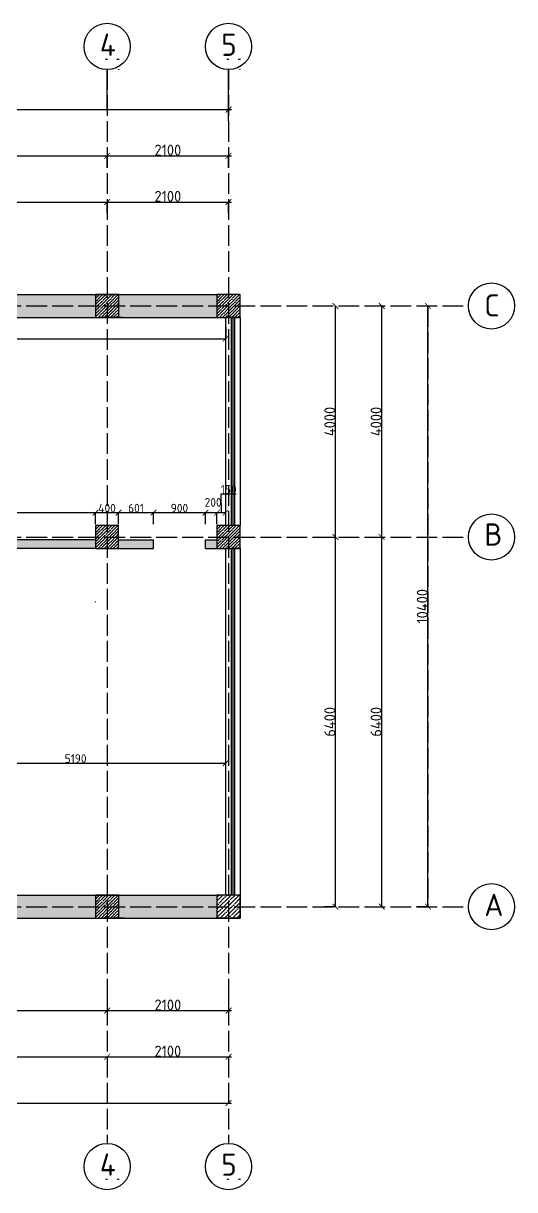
# Model space of a CAD drawing. Header units: millimetres. Extents: x -178199094 to 13669908, y -30538122 to 6091408.
# Drawn here: x 6827149 to 6835650, y 358530 to 378724 of the extents above; entities that cross this region are included whole.
import ezdxf

# ---------------------------------------------------------------- set-up
doc = ezdxf.new("R2010")
doc.units = ezdxf.units.MM
doc.linetypes.add('ACAD_ISO02W100', pattern=[15, 12, -3])
doc.layers.add('Plan 1', color=7, linetype='Continuous')
doc.styles.add('gost', font='GOST Common.ttf')
doc.dimstyles.new('Copy of GOST', dxfattribs={"dimtxt": 150, "dimasz": 100, "dimexe": 0.18, "dimexo": 0.06, "dimgap": 3, "dimtad": 1, "dimdec": 0, "dimzin": 0, "dimdsep": 46, "dimtxsty": 'gost', "dimblk": 'ARCHTICK', "dimcen": 0.09, "dimclrt": 256, "dimadec": 0, "dimazin": 0, "dimtfac": 1, "dimtdec": 0, "dimtofl": 0, "dimtmove": 0, "dimatfit": 3, "dimldrblk": 'ARCHTICK', "dimfxl": 200, "dimfxlon": 1, "dimtolj": 1, "dimtzin": 0, "dimarcsym": 0})
doc.dimstyles.new('GOST', dxfattribs={"dimtxt": 190, "dimasz": 100, "dimexe": 0.18, "dimexo": 0.06, "dimgap": 3, "dimtad": 1, "dimdec": 0, "dimzin": 0, "dimdsep": 46, "dimtxsty": 'gost', "dimblk": 'ARCHTICK', "dimcen": 0.09, "dimclrt": 256, "dimadec": 0, "dimazin": 0, "dimtfac": 1, "dimtdec": 0, "dimtofl": 0, "dimtmove": 0, "dimatfit": 3, "dimldrblk": 'ARCHTICK', "dimfxl": 200, "dimfxlon": 1, "dimtolj": 1, "dimtzin": 0, "dimarcsym": 0})

# ---------------------------------------------------------------- blocks, each defined once
blk = doc.blocks.new('_ArchTick')
at = {"color": 0, "linetype": 'ByBlock', "const_width": 0.15}
blk.add_lwpolyline([(-0.5, -0.5), (0.5, 0.5)], dxfattribs=at)
blk = doc.blocks.new('*D340')
at = {"color": 0, "lineweight": -2, "transparency": 16777216}
for p, q in [((6824600, 375430), (6824600, 375630)), ((6824600, 375630), (6828600, 375630)), ((6828600, 375430), (6828600, 375630))]:
    blk.add_line(p, q, dxfattribs=at)
at = {"layer": 'Defpoints', "color": 0, "transparency": 16777216}
for p in [(6828600, 375630), (6824600, 373830), (6828600, 373830)]:
    blk.add_point(p, dxfattribs=at)
at = {"color": 0, "lineweight": -2, "transparency": 16777216, "xscale": 100, "yscale": 100, "zscale": 100, "rotation": 180}
blk.add_blockref('_ArchTick', (6824600, 375630), dxfattribs=at)
at = {"color": 0, "lineweight": -2, "transparency": 16777216, "xscale": 100, "yscale": 100, "zscale": 100}
blk.add_blockref('_ArchTick', (6828600, 375630), dxfattribs=at)
at = {"transparency": 16777216, "insert": (6826600, 375728), "char_height": 190, "attachment_point": 5, "style": 'gost'}
blk.add_mtext('\\A1;4000', dxfattribs=at)
blk = doc.blocks.new('*D341')
at = {"color": 0, "lineweight": -2, "transparency": 16777216}
for p, q in [((6828600, 375430), (6828600, 375630)), ((6828600, 375630), (6830700, 375630)), ((6830700, 375430), (6830700, 375630))]:
    blk.add_line(p, q, dxfattribs=at)
at = {"layer": 'Defpoints', "color": 0, "transparency": 16777216}
for p in [(6830700, 375630), (6828600, 373830), (6830700, 373830)]:
    blk.add_point(p, dxfattribs=at)
at = {"color": 0, "lineweight": -2, "transparency": 16777216, "xscale": 100, "yscale": 100, "zscale": 100, "rotation": 180}
blk.add_blockref('_ArchTick', (6828600, 375630), dxfattribs=at)
at = {"color": 0, "lineweight": -2, "transparency": 16777216, "xscale": 100, "yscale": 100, "zscale": 100}
blk.add_blockref('_ArchTick', (6830700, 375630), dxfattribs=at)
at = {"transparency": 16777216, "insert": (6829650, 375728), "char_height": 190, "attachment_point": 5, "style": 'gost'}
blk.add_mtext('\\A1;2100', dxfattribs=at)
blk = doc.blocks.new('*D321')
at = {"color": 0, "lineweight": -2, "transparency": 16777216}
for p, q in [((6824600, 376230), (6824600, 376430)), ((6824600, 376430), (6828600, 376430)), ((6828600, 376230), (6828600, 376430))]:
    blk.add_line(p, q, dxfattribs=at)
at = {"layer": 'Defpoints', "color": 0, "transparency": 16777216}
for p in [(6828600, 376430), (6824600, 373830), (6828600, 373830)]:
    blk.add_point(p, dxfattribs=at)
at = {"color": 0, "lineweight": -2, "transparency": 16777216, "xscale": 100, "yscale": 100, "zscale": 100, "rotation": 180}
blk.add_blockref('_ArchTick', (6824600, 376430), dxfattribs=at)
at = {"color": 0, "lineweight": -2, "transparency": 16777216, "xscale": 100, "yscale": 100, "zscale": 100}
blk.add_blockref('_ArchTick', (6828600, 376430), dxfattribs=at)
at = {"transparency": 16777216, "insert": (6826600, 376528), "char_height": 190, "attachment_point": 5, "style": 'gost'}
blk.add_mtext('\\A1;4000', dxfattribs=at)
blk = doc.blocks.new('*D322')
at = {"color": 0, "lineweight": -2, "transparency": 16777216}
for p, q in [((6828600, 376230), (6828600, 376430)), ((6828600, 376430), (6830700, 376430)), ((6830700, 376230), (6830700, 376430))]:
    blk.add_line(p, q, dxfattribs=at)
at = {"layer": 'Defpoints', "color": 0, "transparency": 16777216}
for p in [(6830700, 376430), (6828600, 373830), (6830700, 373830)]:
    blk.add_point(p, dxfattribs=at)
at = {"color": 0, "lineweight": -2, "transparency": 16777216, "xscale": 100, "yscale": 100, "zscale": 100, "rotation": 180}
blk.add_blockref('_ArchTick', (6828600, 376430), dxfattribs=at)
at = {"color": 0, "lineweight": -2, "transparency": 16777216, "xscale": 100, "yscale": 100, "zscale": 100}
blk.add_blockref('_ArchTick', (6830700, 376430), dxfattribs=at)
at = {"transparency": 16777216, "insert": (6829650, 376528), "char_height": 190, "attachment_point": 5, "style": 'gost'}
blk.add_mtext('\\A1;2100', dxfattribs=at)
blk = doc.blocks.new('*D323')
at = {"color": 0, "lineweight": -2, "transparency": 16777216}
for p, q in [((6817800, 377030), (6817800, 377230)), ((6817800, 377230), (6830700, 377230)), ((6830700, 377030), (6830700, 377230))]:
    blk.add_line(p, q, dxfattribs=at)
at = {"layer": 'Defpoints', "color": 0, "transparency": 16777216}
for p in [(6830700, 377230), (6817800, 373830), (6830700, 373830)]:
    blk.add_point(p, dxfattribs=at)
at = {"color": 0, "lineweight": -2, "transparency": 16777216, "xscale": 100, "yscale": 100, "zscale": 100, "rotation": 180}
blk.add_blockref('_ArchTick', (6817800, 377230), dxfattribs=at)
at = {"color": 0, "lineweight": -2, "transparency": 16777216, "xscale": 100, "yscale": 100, "zscale": 100}
blk.add_blockref('_ArchTick', (6830700, 377230), dxfattribs=at)
at = {"transparency": 16777216, "insert": (6824250, 377328), "char_height": 190, "attachment_point": 5, "style": 'gost'}
blk.add_mtext('\\A1;12900', dxfattribs=at)
blk = doc.blocks.new('*D327')
at = {"color": 0, "lineweight": -2, "transparency": 16777216}
for p, q in [((6824600, 361830), (6824600, 361630)), ((6828600, 361830), (6828600, 361630)), ((6824600, 361630), (6828600, 361630))]:
    blk.add_line(p, q, dxfattribs=at)
at = {"layer": 'Defpoints', "color": 0, "transparency": 16777216}
for p in [(6824600, 363430), (6828600, 363430), (6828600, 361630)]:
    blk.add_point(p, dxfattribs=at)
at = {"color": 0, "lineweight": -2, "transparency": 16777216, "xscale": 100, "yscale": 100, "zscale": 100, "rotation": 180}
blk.add_blockref('_ArchTick', (6824600, 361630), dxfattribs=at)
at = {"color": 0, "lineweight": -2, "transparency": 16777216, "xscale": 100, "yscale": 100, "zscale": 100}
blk.add_blockref('_ArchTick', (6828600, 361630), dxfattribs=at)
at = {"transparency": 16777216, "insert": (6826600, 361728), "char_height": 190, "attachment_point": 5, "style": 'gost'}
blk.add_mtext('\\A1;4000', dxfattribs=at)
blk = doc.blocks.new('*D328')
at = {"color": 0, "lineweight": -2, "transparency": 16777216}
for p, q in [((6828600, 361830), (6828600, 361630)), ((6830700, 361830), (6830700, 361630)), ((6828600, 361630), (6830700, 361630))]:
    blk.add_line(p, q, dxfattribs=at)
at = {"layer": 'Defpoints', "color": 0, "transparency": 16777216}
for p in [(6828600, 363430), (6830700, 363430), (6830700, 361630)]:
    blk.add_point(p, dxfattribs=at)
at = {"color": 0, "lineweight": -2, "transparency": 16777216, "xscale": 100, "yscale": 100, "zscale": 100, "rotation": 180}
blk.add_blockref('_ArchTick', (6828600, 361630), dxfattribs=at)
at = {"color": 0, "lineweight": -2, "transparency": 16777216, "xscale": 100, "yscale": 100, "zscale": 100}
blk.add_blockref('_ArchTick', (6830700, 361630), dxfattribs=at)
at = {"transparency": 16777216, "insert": (6829650, 361728), "char_height": 190, "attachment_point": 5, "style": 'gost'}
blk.add_mtext('\\A1;2100', dxfattribs=at)
blk = doc.blocks.new('*D316')
at = {"color": 0, "lineweight": -2, "transparency": 16777216}
for p, q in [((6824600, 360830), (6824600, 360830)), ((6824600, 360830), (6828600, 360830)), ((6828600, 360830), (6828600, 360830))]:
    blk.add_line(p, q, dxfattribs=at)
at = {"layer": 'Defpoints', "color": 0, "transparency": 16777216}
for p in [(6824600, 360830), (6828600, 360830), (6828600, 360830)]:
    blk.add_point(p, dxfattribs=at)
at = {"color": 0, "lineweight": -2, "transparency": 16777216, "xscale": 100, "yscale": 100, "zscale": 100, "rotation": 180}
blk.add_blockref('_ArchTick', (6824600, 360830), dxfattribs=at)
at = {"color": 0, "lineweight": -2, "transparency": 16777216, "xscale": 100, "yscale": 100, "zscale": 100}
blk.add_blockref('_ArchTick', (6828600, 360830), dxfattribs=at)
at = {"transparency": 16777216, "insert": (6826600, 360928), "char_height": 190, "attachment_point": 5, "style": 'gost'}
blk.add_mtext('\\A1;4000', dxfattribs=at)
blk = doc.blocks.new('*D317')
at = {"color": 0, "lineweight": -2, "transparency": 16777216}
for p, q in [((6828600, 360830), (6828600, 360830)), ((6828600, 360830), (6830700, 360830)), ((6830700, 360830), (6830700, 360830))]:
    blk.add_line(p, q, dxfattribs=at)
at = {"layer": 'Defpoints', "color": 0, "transparency": 16777216}
for p in [(6828600, 360830), (6830700, 360830), (6830700, 360830)]:
    blk.add_point(p, dxfattribs=at)
at = {"color": 0, "lineweight": -2, "transparency": 16777216, "xscale": 100, "yscale": 100, "zscale": 100, "rotation": 180}
blk.add_blockref('_ArchTick', (6828600, 360830), dxfattribs=at)
at = {"color": 0, "lineweight": -2, "transparency": 16777216, "xscale": 100, "yscale": 100, "zscale": 100}
blk.add_blockref('_ArchTick', (6830700, 360830), dxfattribs=at)
at = {"transparency": 16777216, "insert": (6829650, 360928), "char_height": 190, "attachment_point": 5, "style": 'gost'}
blk.add_mtext('\\A1;2100', dxfattribs=at)
blk = doc.blocks.new('*D329')
at = {"color": 0, "lineweight": -2, "transparency": 16777216}
for p, q in [((6817800, 360230), (6817800, 360030)), ((6830700, 360230), (6830700, 360030)), ((6817800, 360030), (6830700, 360030))]:
    blk.add_line(p, q, dxfattribs=at)
at = {"layer": 'Defpoints', "color": 0, "transparency": 16777216}
for p in [(6817800, 363430), (6830700, 363430), (6830700, 360030)]:
    blk.add_point(p, dxfattribs=at)
at = {"color": 0, "lineweight": -2, "transparency": 16777216, "xscale": 100, "yscale": 100, "zscale": 100, "rotation": 180}
blk.add_blockref('_ArchTick', (6817800, 360030), dxfattribs=at)
at = {"color": 0, "lineweight": -2, "transparency": 16777216, "xscale": 100, "yscale": 100, "zscale": 100}
blk.add_blockref('_ArchTick', (6830700, 360030), dxfattribs=at)
at = {"transparency": 16777216, "insert": (6824250, 360128), "char_height": 190, "attachment_point": 5, "style": 'gost'}
blk.add_mtext('\\A1;12900', dxfattribs=at)
blk = doc.blocks.new('*D330')
at = {"color": 0, "lineweight": -2, "transparency": 16777216}
for p, q in [((6832350, 369830), (6832550, 369830)), ((6832550, 363430), (6832550, 369830)), ((6832350, 363430), (6832550, 363430))]:
    blk.add_line(p, q, dxfattribs=at)
at = {"layer": 'Defpoints', "color": 0, "transparency": 16777216}
for p in [(6830700, 369830), (6832550, 369830), (6830700, 363430)]:
    blk.add_point(p, dxfattribs=at)
at = {"color": 0, "lineweight": -2, "transparency": 16777216, "xscale": 100, "yscale": 100, "zscale": 100}
for p, rotation in [((6832550, 369830), 90), ((6832550, 363430), 270)]:
    blk.add_blockref('_ArchTick', p, dxfattribs=dict(at, rotation=rotation))
at = {"transparency": 16777216, "insert": (6832452, 366630), "char_height": 190, "attachment_point": 5, "rotation": 90, "style": 'gost'}
blk.add_mtext('\\A1;6400', dxfattribs=at)
blk = doc.blocks.new('*D331')
at = {"color": 0, "lineweight": -2, "transparency": 16777216}
for p, q in [((6832550, 373830), (6832550, 373830)), ((6832550, 369830), (6832550, 373830)), ((6832350, 369830), (6832550, 369830))]:
    blk.add_line(p, q, dxfattribs=at)
at = {"layer": 'Defpoints', "color": 0, "transparency": 16777216}
for p in [(6832550, 373830), (6832550, 373830), (6830700, 369830)]:
    blk.add_point(p, dxfattribs=at)
at = {"color": 0, "lineweight": -2, "transparency": 16777216, "xscale": 100, "yscale": 100, "zscale": 100}
for p, rotation in [((6832550, 373830), 90), ((6832550, 369830), 270)]:
    blk.add_blockref('_ArchTick', p, dxfattribs=dict(at, rotation=rotation))
at = {"transparency": 16777216, "insert": (6832452, 371830), "char_height": 190, "attachment_point": 5, "rotation": 90, "style": 'gost'}
blk.add_mtext('\\A1;4000', dxfattribs=at)
blk = doc.blocks.new('*D332')
at = {"color": 0, "lineweight": -2, "transparency": 16777216}
for p, q in [((6833350, 369830), (6833350, 369830)), ((6833350, 363430), (6833350, 369830)), ((6833350, 363430), (6833350, 363430))]:
    blk.add_line(p, q, dxfattribs=at)
at = {"layer": 'Defpoints', "color": 0, "transparency": 16777216}
for p in [(6833350, 369830), (6833350, 369830), (6833350, 363430)]:
    blk.add_point(p, dxfattribs=at)
at = {"color": 0, "lineweight": -2, "transparency": 16777216, "xscale": 100, "yscale": 100, "zscale": 100}
for p, rotation in [((6833350, 369830), 90), ((6833350, 363430), 270)]:
    blk.add_blockref('_ArchTick', p, dxfattribs=dict(at, rotation=rotation))
at = {"transparency": 16777216, "insert": (6833252, 366630), "char_height": 190, "attachment_point": 5, "rotation": 90, "style": 'gost'}
blk.add_mtext('\\A1;6400', dxfattribs=at)
blk = doc.blocks.new('*D333')
at = {"color": 0, "lineweight": -2, "transparency": 16777216}
for p, q in [((6833350, 373830), (6833350, 373830)), ((6833350, 369830), (6833350, 373830)), ((6833350, 369830), (6833350, 369830))]:
    blk.add_line(p, q, dxfattribs=at)
at = {"layer": 'Defpoints', "color": 0, "transparency": 16777216}
for p in [(6833350, 373830), (6833350, 373830), (6833350, 369830)]:
    blk.add_point(p, dxfattribs=at)
at = {"color": 0, "lineweight": -2, "transparency": 16777216, "xscale": 100, "yscale": 100, "zscale": 100}
for p, rotation in [((6833350, 373830), 90), ((6833350, 369830), 270)]:
    blk.add_blockref('_ArchTick', p, dxfattribs=dict(at, rotation=rotation))
at = {"transparency": 16777216, "insert": (6833252, 371830), "char_height": 190, "attachment_point": 5, "rotation": 90, "style": 'gost'}
blk.add_mtext('\\A1;4000', dxfattribs=at)
blk = doc.blocks.new('*D318')
at = {"color": 0, "lineweight": -2, "transparency": 16777216}
for p, q in [((6833950, 373830), (6834150, 373830)), ((6834150, 363430), (6834150, 373830)), ((6833950, 363430), (6834150, 363430))]:
    blk.add_line(p, q, dxfattribs=at)
at = {"layer": 'Defpoints', "color": 0, "transparency": 16777216}
for p in [(6830700, 373830), (6834150, 373830), (6830700, 363430)]:
    blk.add_point(p, dxfattribs=at)
at = {"color": 0, "lineweight": -2, "transparency": 16777216, "xscale": 100, "yscale": 100, "zscale": 100}
for p, rotation in [((6834150, 373830), 90), ((6834150, 363430), 270)]:
    blk.add_blockref('_ArchTick', p, dxfattribs=dict(at, rotation=rotation))
at = {"transparency": 16777216, "insert": (6834052, 368630), "char_height": 190, "attachment_point": 5, "rotation": 90, "style": 'gost'}
blk.add_mtext('\\A1;10400', dxfattribs=at)
blk = doc.blocks.new('*D467')
at = {"color": 0, "lineweight": -2, "transparency": 16777216}
for p, q in [((6824800, 370052), (6824800, 370252)), ((6824800, 370252), (6828398, 370252)), ((6828398, 370052), (6828398, 370252))]:
    blk.add_line(p, q, dxfattribs=at)
at = {"layer": 'Defpoints', "color": 0, "transparency": 16777216}
for p in [(6828398, 370252), (6824800, 370030), (6828398, 370030)]:
    blk.add_point(p, dxfattribs=at)
at = {"color": 0, "lineweight": -2, "transparency": 16777216, "xscale": 100, "yscale": 100, "zscale": 100, "rotation": 180}
blk.add_blockref('_ArchTick', (6824800, 370252), dxfattribs=at)
at = {"color": 0, "lineweight": -2, "transparency": 16777216, "xscale": 100, "yscale": 100, "zscale": 100}
blk.add_blockref('_ArchTick', (6828398, 370252), dxfattribs=at)
at = {"transparency": 16777216, "insert": (6826599, 370330), "char_height": 150, "attachment_point": 5, "style": 'gost'}
blk.add_mtext('\\A1;3599', dxfattribs=at)
blk = doc.blocks.new('*D468')
at = {"color": 0, "lineweight": -2, "transparency": 16777216}
for p, q in [((6828398, 370052), (6828398, 370252)), ((6828398, 370252), (6828798, 370252)), ((6828798, 370052), (6828798, 370252))]:
    blk.add_line(p, q, dxfattribs=at)
at = {"layer": 'Defpoints', "color": 0, "transparency": 16777216}
for p in [(6828798, 370252), (6828398, 370030), (6828798, 370030)]:
    blk.add_point(p, dxfattribs=at)
at = {"color": 0, "lineweight": -2, "transparency": 16777216, "xscale": 100, "yscale": 100, "zscale": 100, "rotation": 180}
blk.add_blockref('_ArchTick', (6828398, 370252), dxfattribs=at)
at = {"color": 0, "lineweight": -2, "transparency": 16777216, "xscale": 100, "yscale": 100, "zscale": 100}
blk.add_blockref('_ArchTick', (6828798, 370252), dxfattribs=at)
at = {"transparency": 16777216, "insert": (6828598, 370330), "char_height": 150, "attachment_point": 5, "style": 'gost'}
blk.add_mtext('\\A1;400', dxfattribs=at)
blk = doc.blocks.new('*D469')
at = {"color": 0, "lineweight": -2, "transparency": 16777216}
for p, q in [((6828798, 370052), (6828798, 370252)), ((6828798, 370252), (6829400, 370252)), ((6829400, 370052), (6829400, 370252))]:
    blk.add_line(p, q, dxfattribs=at)
at = {"layer": 'Defpoints', "color": 0, "transparency": 16777216}
for p in [(6829400, 370252), (6828798, 370030), (6829400, 369780)]:
    blk.add_point(p, dxfattribs=at)
at = {"color": 0, "lineweight": -2, "transparency": 16777216, "xscale": 100, "yscale": 100, "zscale": 100, "rotation": 180}
blk.add_blockref('_ArchTick', (6828798, 370252), dxfattribs=at)
at = {"color": 0, "lineweight": -2, "transparency": 16777216, "xscale": 100, "yscale": 100, "zscale": 100}
blk.add_blockref('_ArchTick', (6829400, 370252), dxfattribs=at)
at = {"transparency": 16777216, "insert": (6829099, 370330), "char_height": 150, "attachment_point": 5, "style": 'gost'}
blk.add_mtext('\\A1;601', dxfattribs=at)
blk = doc.blocks.new('*D470')
at = {"color": 0, "lineweight": -2, "transparency": 16777216}
for p, q in [((6829400, 370052), (6829400, 370252)), ((6829400, 370252), (6830300, 370252)), ((6830300, 370052), (6830300, 370252))]:
    blk.add_line(p, q, dxfattribs=at)
at = {"layer": 'Defpoints', "color": 0, "transparency": 16777216}
for p in [(6830300, 370252), (6829400, 369780), (6830300, 369780)]:
    blk.add_point(p, dxfattribs=at)
at = {"color": 0, "lineweight": -2, "transparency": 16777216, "xscale": 100, "yscale": 100, "zscale": 100, "rotation": 180}
blk.add_blockref('_ArchTick', (6829400, 370252), dxfattribs=at)
at = {"color": 0, "lineweight": -2, "transparency": 16777216, "xscale": 100, "yscale": 100, "zscale": 100}
blk.add_blockref('_ArchTick', (6830300, 370252), dxfattribs=at)
at = {"transparency": 16777216, "insert": (6829850, 370330), "char_height": 150, "attachment_point": 5, "style": 'gost'}
blk.add_mtext('\\A1;900', dxfattribs=at)
blk = doc.blocks.new('*D471')
at = {"color": 0, "lineweight": -2, "transparency": 16777216}
for p, q in [((6830300, 370052), (6830300, 370252)), ((6830300, 370252), (6830500, 370252)), ((6830500, 370052), (6830500, 370252))]:
    blk.add_line(p, q, dxfattribs=at)
at = {"layer": 'Defpoints', "color": 0, "transparency": 16777216}
for p in [(6830500, 370252), (6830300, 369780), (6830500, 369780)]:
    blk.add_point(p, dxfattribs=at)
at = {"color": 0, "lineweight": -2, "transparency": 16777216, "xscale": 100, "yscale": 100, "zscale": 100, "rotation": 180}
blk.add_blockref('_ArchTick', (6830300, 370252), dxfattribs=at)
at = {"color": 0, "lineweight": -2, "transparency": 16777216, "xscale": 100, "yscale": 100, "zscale": 100}
blk.add_blockref('_ArchTick', (6830500, 370252), dxfattribs=at)
at = {"transparency": 16777216, "insert": (6830433, 370430), "char_height": 150, "attachment_point": 5, "style": 'gost'}
blk.add_mtext('\\A1;200', dxfattribs=at)
blk = doc.blocks.new('*D472')
at = {"color": 0, "lineweight": -2, "transparency": 16777216}
for p, q in [((6830575, 370252), (6830572, 370577)), ((6830572, 370577), (6830833, 370577)), ((6830500, 370052), (6830500, 370252)), ((6830500, 370252), (6830650, 370252)), ((6830650, 370052), (6830650, 370252))]:
    blk.add_line(p, q, dxfattribs=at)
at = {"layer": 'Defpoints', "color": 0, "transparency": 16777216}
for p in [(6830650, 370252), (6830650, 370030), (6830500, 369780)]:
    blk.add_point(p, dxfattribs=at)
at = {"color": 0, "lineweight": -2, "transparency": 16777216, "xscale": 100, "yscale": 100, "zscale": 100, "rotation": 180}
blk.add_blockref('_ArchTick', (6830500, 370252), dxfattribs=at)
at = {"color": 0, "lineweight": -2, "transparency": 16777216, "xscale": 100, "yscale": 100, "zscale": 100}
blk.add_blockref('_ArchTick', (6830650, 370252), dxfattribs=at)
at = {"transparency": 16777216, "insert": (6830703, 370655), "char_height": 150, "attachment_point": 5, "style": 'gost'}
blk.add_mtext('\\A1;150', dxfattribs=at)
blk = doc.blocks.new('*D487')
at = {"color": 0, "lineweight": -2, "transparency": 16777216}
for p, q in [((6820300, 373464), (6820300, 373264)), ((6830650, 373464), (6830650, 373264)), ((6820300, 373264), (6830650, 373264))]:
    blk.add_line(p, q, dxfattribs=at)
at = {"layer": 'Defpoints', "color": 0, "transparency": 16777216}
for p in [(6820300, 373630), (6830650, 373630), (6830650, 373264)]:
    blk.add_point(p, dxfattribs=at)
at = {"color": 0, "lineweight": -2, "transparency": 16777216, "xscale": 100, "yscale": 100, "zscale": 100, "rotation": 180}
blk.add_blockref('_ArchTick', (6820300, 373264), dxfattribs=at)
at = {"color": 0, "lineweight": -2, "transparency": 16777216, "xscale": 100, "yscale": 100, "zscale": 100}
blk.add_blockref('_ArchTick', (6830650, 373264), dxfattribs=at)
at = {"transparency": 16777216, "insert": (6825475, 373342), "char_height": 150, "attachment_point": 5, "style": 'gost'}
blk.add_mtext('\\A1;10350', dxfattribs=at)
blk = doc.blocks.new('*D503')
at = {"color": 0, "lineweight": -2, "transparency": 16777216}
for p, q in [((6825459, 365716), (6825459, 365916)), ((6825459, 365916), (6830650, 365916)), ((6830650, 365916), (6830650, 365916))]:
    blk.add_line(p, q, dxfattribs=at)
at = {"layer": 'Defpoints', "color": 0, "transparency": 16777216}
for p in [(6830650, 365916), (6830650, 365916), (6825459, 364464)]:
    blk.add_point(p, dxfattribs=at)
at = {"color": 0, "lineweight": -2, "transparency": 16777216, "xscale": 100, "yscale": 100, "zscale": 100, "rotation": 180}
blk.add_blockref('_ArchTick', (6825459, 365916), dxfattribs=at)
at = {"color": 0, "lineweight": -2, "transparency": 16777216, "xscale": 100, "yscale": 100, "zscale": 100}
blk.add_blockref('_ArchTick', (6830650, 365916), dxfattribs=at)
at = {"transparency": 16777216, "insert": (6828054, 365994), "char_height": 150, "attachment_point": 5, "style": 'gost'}
blk.add_mtext('\\A1;5190', dxfattribs=at)

msp = doc.modelspace()

# ---------------------------------------------------------------- hatches: boundary and pattern name
at = {"true_color": 0x636466, "transparency": 33554687}
h = msp.add_hatch(color=251, dxfattribs=at)
h.dxf.hatch_style = 1
h.paths.add_polyline_path([(6818199.87655, 373629.79132), (6818339.87655, 373629.79132), (6818339.87655, 373829.79132), (6817999.87655, 373829.79132), (6817999.87655, 373629.79132), (6817799.87655, 373629.79132), (6817799.87655, 373229.79132), (6818199.87655, 373229.79132)])
h.paths.add_polyline_path([(6817799.87655, 373629.79132), (6817599.87655, 373629.79132), (6817599.87655, 373229.79132), (6817799.87655, 373229.79132)])
h.paths.add_polyline_path([(6818339.87655, 374029.79132), (6817999.87655, 374029.79132), (6817999.87655, 373829.79132), (6818339.87655, 373829.79132)])
h.paths.add_polyline_path([(6819599.87655, 374029.79132), (6819299.87655, 374029.79132), (6819299.87655, 373829.79132), (6819599.87655, 373829.79132)])
h.paths.add_polyline_path([(6819599.87655, 373829.79132), (6819299.87655, 373829.79132), (6819299.87655, 373629.79132), (6819599.87655, 373629.79132)])
h.paths.add_polyline_path([(6828399.66617, 374029.79132), (6824799.66617, 374029.79132), (6824799.66617, 373829.79132), (6828399.66617, 373829.79132)])
h.paths.add_polyline_path([(6828399.66617, 373829.79132), (6824799.66617, 373829.79132), (6824799.66617, 373629.79132), (6828399.66617, 373629.79132)])
h.paths.add_polyline_path([(6830499.66617, 374029.79132), (6828799.66617, 374029.79132), (6828799.66617, 373829.79132), (6830499.66617, 373829.79132)])
h.paths.add_polyline_path([(6830499.66617, 373829.79132), (6828799.66617, 373829.79132), (6828799.66617, 373629.79132), (6830499.66617, 373629.79132)])
h.paths.add_polyline_path([(6819599.87655, 363429.79132), (6817999.87655, 363429.79132), (6817999.87655, 363229.79132), (6819599.87655, 363229.79132)])
h.paths.add_polyline_path([(6819599.87655, 363629.79132), (6817999.87655, 363629.79132), (6817999.87655, 363429.79132), (6819599.87655, 363429.79132)])
h.paths.add_polyline_path([(6824399.66617, 363629.79132), (6819999.87655, 363629.79132), (6819999.87655, 363429.79132), (6824399.66617, 363429.79132)])
h.paths.add_polyline_path([(6824399.66617, 363429.79132), (6819999.87655, 363429.79132), (6819999.87655, 363229.79132), (6824399.66617, 363229.79132)])
h.paths.add_polyline_path([(6828399.66617, 363629.79132), (6824799.66617, 363629.79132), (6824799.66617, 363429.79132), (6828399.66617, 363429.79132)])
h.paths.add_polyline_path([(6828399.66617, 363429.79132), (6824799.66617, 363429.79132), (6824799.66617, 363229.79132), (6828399.66617, 363229.79132)])
h.paths.add_polyline_path([(6830499.66617, 363629.79132), (6828799.66617, 363629.79132), (6828799.66617, 363429.79132), (6830499.66617, 363429.79132)])
h.paths.add_polyline_path([(6830499.66617, 363429.79132), (6828799.66617, 363429.79132), (6828799.66617, 363229.79132), (6830499.66617, 363229.79132)])
at = {"transparency": 33554687}
h = msp.add_hatch(dxfattribs=at)
h.set_pattern_fill('ANSI35', color=1, scale=300)
h.set_pattern_definition([(45, (6770278.48, 350628.76), (-53.03301, 53.03301), []), (45, (6770331.52, 350628.76), (-53.03301, 53.03301), [93.75, -18.75, 0, -18.75])])
h.paths.add_polyline_path([(6828799.66617, 374029.79132), (6828399.66617, 374029.79132), (6828399.66617, 373629.79132), (6828799.66617, 373629.79132)])
h = msp.add_hatch(dxfattribs=at)
h.set_pattern_fill('ANSI35', color=1, scale=300)
h.set_pattern_definition([(45, (6772378.48, 350628.76), (-53.03301, 53.03301), []), (45, (6772431.52, 350628.76), (-53.03301, 53.03301), [93.75, -18.75, 0, -18.75])])
h.paths.add_polyline_path([(6830899.66617, 374029.79132), (6830499.66617, 374029.79132), (6830499.66617, 373629.79132), (6830899.66617, 373629.79132)])
at = {"true_color": 0x139b48, "transparency": 33554687}
h = msp.add_hatch(color=114, dxfattribs=at)
h.dxf.hatch_style = 1
h.paths.add_polyline_path([(6820299.87655, 373629.79132), (6820149.87655, 373629.79132), (6820149.87655, 371129.79132), (6819999.39663, 371129.79132), (6819799.87655, 371129.79132), (6819799.87655, 370979.79132), (6820299.87655, 370979.79132)])
h.paths.add_polyline_path([(6819799.87655, 371129.79132), (6819599.87655, 371129.79132), (6819599.87655, 371029.79132), (6819599.87655, 370979.79132), (6819749.87655, 370979.79132), (6819799.87655, 370979.79132)])
h.paths.add_polyline_path([(6819749.87655, 370079.79132), (6819599.87655, 370079.79132), (6819599.87655, 370029.79132), (6819749.87655, 370029.79132)])
h.paths.add_polyline_path([(6818499.87655, 369779.79132), (6817999.87655, 369779.79132), (6817999.87655, 369629.79132), (6818499.87655, 369629.79132)])
h.paths.add_polyline_path([(6819599.87655, 369779.79132), (6819399.87655, 369779.79132), (6819399.87655, 369629.79132), (6819599.87655, 369629.79132)])
h.paths.add_polyline_path([(6820900.94808, 366394.03778), (6820750.94809, 366394.09593), (6820749.87654, 363629.79132), (6820899.87655, 363629.79132)])
h.paths.add_polyline_path([(6823199.86332, 365619.79132), (6823049.79524, 365619.79132), (6823049.79524, 365469.79132), (6823199.86332, 365469.79132)])
h.paths.add_polyline_path([(6825459.21162, 365369.79132), (6825309.21162, 365369.79132), (6825309.21162, 365319.79132), (6825309.21162, 363629.79132), (6825459.21162, 363629.79132)])
h.paths.add_polyline_path([(6825459.21162, 366619.79132), (6824599.66617, 366619.79132), (6824599.66617, 366469.79132), (6825309.21162, 366469.79132), (6825309.21162, 366269.79132), (6825459.21162, 366269.79132)])
h.paths.add_polyline_path([(6824399.87676, 369779.86626), (6823249.86677, 369779.79132), (6822949.87655, 369779.79132), (6822949.87655, 369629.79132), (6823249.87655, 369629.79132), (6824399.87676, 369629.86626)])
h.paths.add_polyline_path([(6828398.39602, 369780.12683), (6824799.87676, 369779.89233), (6824799.87676, 369629.89232), (6828398.39602, 369630.12683)])
h.paths.add_polyline_path([(6829399.66617, 369780.12683), (6828798.39602, 369780.12683), (6828798.39602, 369630.12683), (6829399.66617, 369630.12683)])
h.paths.add_polyline_path([(6830499.66617, 369780.12683), (6830299.66617, 369780.12683), (6830299.66617, 369630.12683), (6830499.66617, 369630.12683)])
at = {"transparency": 33554687}
h = msp.add_hatch(color=252, dxfattribs=at)
h.dxf.hatch_style = 1
h.paths.add_polyline_path([(6828398.39602, 370030.12683), (6828398.39579, 370029.79121), (6828398.39602, 370029.79132)])
h = msp.add_hatch(dxfattribs=at)
h.set_pattern_fill('ANSI35', color=1, scale=300)
h.set_pattern_definition([(45, (6770277.21, 346629.094), (-53.03301, 53.03301), []), (45, (6770330.25, 346629.094), (-53.03301, 53.03301), [93.75, -18.75, 0, -18.75])])
h.paths.add_polyline_path([(6828798.39602, 370030.12683), (6828398.39602, 370030.12683), (6828398.39602, 369630.12683), (6828798.39602, 369630.12683)])
h = msp.add_hatch(dxfattribs=at)
h.set_pattern_fill('ANSI35', color=1, scale=300)
h.set_pattern_definition([(45, (6772378.48, 346628.76), (-53.03301, 53.03301), []), (45, (6772431.52, 346628.76), (-53.03301, 53.03301), [93.75, -18.75, 0, -18.75])])
h.paths.add_polyline_path([(6830899.66617, 370029.79132), (6830499.66617, 370029.79132), (6830499.66617, 369629.79132), (6830899.66617, 369629.79132)])
h = msp.add_hatch(dxfattribs=at)
h.set_pattern_fill('ANSI35', color=1, scale=300)
h.set_pattern_definition([(45, (6770278.48, 340229.094), (-53.03301, 53.03301), []), (45, (6770331.52, 340229.094), (-53.03301, 53.03301), [93.75, -18.75, 0, -18.75])])
h.paths.add_polyline_path([(6828799.66617, 363630.12683), (6828399.66617, 363630.12683), (6828399.66617, 363230.12683), (6828799.66617, 363230.12683)])
at = {"lineweight": 30, "transparency": 33554687}
h = msp.add_hatch(dxfattribs=at)
h.set_pattern_fill('ANSI35', color=1, scale=400)
h.set_pattern_definition([(45, (6765075.75, 350428.76), (-70.71068, 70.71068), []), (45, (6765146.46, 350428.76), (-70.71068, 70.71068), [125, -25, 0, -25])])
h.paths.add_polyline_path([(6830499.66617, 363629.79132), (6830499.66617, 363229.79132), (6830899.66617, 363229.79132), (6830899.66617, 363629.79132)])

# ---------------------------------------------------------------- linework, layer by layer
at = {"color": 18, "true_color": 0x000000}
for p, q in [((6823999.87655, 373629.79132), (6830549.87655, 373629.79132)), ((6828598.39583, 373629.79132), (6828598.39583, 373629.88867)), ((6828797.12546, 369630.12683), (6828797.12546, 369869.99125)), ((6817999.87655, 363629.79132), (6830549.87655, 363629.79132))]:
    msp.add_line(p, q, dxfattribs=at)
for p, q in [((6828798.39581, 373629.79132), (6828598.39581, 373629.79132)), ((6828599.66617, 370779.79132), (6828598.39602, 370779.79132)), ((6828798.39602, 370029.79132), (6828598.39602, 370029.79132)), ((6828798.39581, 369869.99125), (6828797.12546, 369869.99125))]:
    msp.add_line(p, q)
for points in [[(6828599.66617, 377229.97132), (6828599.66617, 377929.97132)], [(6830699.66617, 377229.97132), (6830699.66617, 377929.97132)], [(6819999.39663, 374029.79132), (6830499.66617, 374029.79132)], [(6823999.87655, 373629.79132), (6828599.87655, 373629.79132)], [(6823999.87655, 373629.79132), (6828599.87655, 373629.79132)], [(6828548.39581, 373629.79132), (6828798.39581, 373629.79132)], [(6830649.66617, 373629.79132), (6830649.66617, 370029.79132)], [(6830849.66617, 373629.79132), (6830649.66617, 373629.79132)], [(6830899.66617, 373629.79132), (6830899.66617, 370029.79132)], [(6828598.39602, 370779.12046), (6828598.39602, 370779.79132)], [(6829399.66617, 369630.12683), (6829399.66617, 369780.12683)], [(6830299.66617, 369630.12683), (6830299.66617, 369630.12683), (6830299.66617, 369780.12683)], [(6830649.66617, 369629.79132), (6830649.66617, 363629.79132)], [(6830899.66617, 369629.79132), (6830749.66617, 369629.79132)], [(6830899.66617, 369629.79132), (6830899.66617, 363629.79132)], [(6817999.87655, 363229.79132), (6830899.66617, 363229.79132)], [(6828548.39581, 363229.78553), (6828798.39581, 363229.78553)]]:
    msp.add_lwpolyline(points, dxfattribs=at)
for points in [[(6828399.66617, 373629.79132), (6828799.66617, 373629.79132), (6828799.66617, 374029.79132), (6828399.66617, 374029.79132)], [(6830499.66617, 373629.79132), (6830899.66617, 373629.79132), (6830899.66617, 374029.79132), (6830499.66617, 374029.79132)], [(6828398.39602, 369630.12683), (6828798.39602, 369630.12683), (6828798.39602, 370030.12683), (6828398.39602, 370030.12683)], [(6830499.66617, 369630.12683), (6830899.66617, 369629.79132), (6830899.66617, 370029.79132), (6830499.66617, 370029.79132)], [(6828399.66617, 363230.12683), (6828799.66617, 363230.12683), (6828799.66617, 363630.12683), (6828399.66617, 363630.12683)]]:
    msp.add_lwpolyline(points, close=True)
at = {"color": 152, "true_color": 0x2776bb}
for points in [[(6828873.39581, 373629.79132), (6828473.39581, 373629.79132)], [(6830744.66617, 373629.79132), (6830744.66617, 370029.79132)], [(6830773.15624, 373629.79132), (6830773.15624, 370029.79132)], [(6830804.66617, 373629.79132), (6830804.66617, 370029.79132)], [(6828398.39602, 369869.99125), (6828398.39581, 369869.99125)], [(6828798.39581, 369869.99125), (6828797.12546, 369869.99125)], [(6830744.66617, 369629.79132), (6830744.66617, 363629.79132)], [(6830774.66617, 369629.79132), (6830774.66617, 363629.79132)], [(6830804.66617, 369629.79132), (6830804.66617, 363629.79132)], [(6830899.66617, 363629.79132), (6830899.66617, 363229.79132)], [(6828898.39596, 363229.78553), (6828498.39596, 363229.78553)], [(6830899.66617, 363229.79132), (6830499.66617, 363229.79132)]]:
    msp.add_lwpolyline(points, dxfattribs=at)
msp.add_lwpolyline([(6828599.66617, 370779.79132), (6828598.39602, 370779.79132)], close=True, dxfattribs=at)
at = {"color": 7}
for points in [[(6828398.38625, 369780.12683), (6824799.87676, 369779.89233)], [(6828797.12546, 369780.12683), (6829399.66617, 369780.12683)], [(6830299.66617, 369780.12683), (6830499.66617, 369780.12683)], [(6828398.39602, 369630.12683), (6823249.87655, 369629.79132)], [(6828797.12546, 369630.12683), (6829399.66617, 369630.12683)], [(6830299.66617, 369630.12683), (6830499.66617, 369630.12683)]]:
    msp.add_lwpolyline(points, dxfattribs=at)
at = {"color": 18, "lineweight": 30, "true_color": 0x000000}
msp.add_lwpolyline([(6830499.66617, 363229.79132), (6830899.66617, 363229.79132), (6830899.66617, 363629.79132), (6830499.66617, 363629.79132)], close=True, dxfattribs=at)
at = {"color": 18, "true_color": 0x000000}
for centre in [(6828599.66617, 378323.71441), (6830699.66617, 378323.71441), (6835249.87655, 373829.79132), (6835249.87655, 369829.79132), (6835249.87655, 363429.79132), (6828599.66617, 358929.97132), (6830699.66617, 358929.97132)]:
    msp.add_circle(centre, 400, dxfattribs=at)
at = {"layer": 'Plan 1', "color": 251, "linetype": 'ACAD_ISO02W100', "ltscale": 30, "true_color": 0x636466}
for p, q in [((6828579.73869, 378093.73508), (6828579.73869, 378106.24888)), ((6828599.66617, 378093.73508), (6828599.66617, 378106.24888)), ((6828779.73869, 378093.73508), (6828779.73869, 378106.24888)), ((6828799.66617, 378093.73508), (6828799.66617, 378106.24888)), ((6830679.73869, 378093.73508), (6830679.73869, 378106.24888)), ((6830699.66617, 378093.73508), (6830699.66617, 378106.24888)), ((6830879.73869, 378093.73508), (6830879.73869, 378106.24888)), ((6830899.66617, 378093.73508), (6830899.66617, 378106.24888)), ((6828599.66617, 377917.45751), (6828599.66617, 377929.97132)), ((6828799.66617, 377917.45751), (6828799.66617, 377929.97132)), ((6830699.66617, 377917.45751), (6830699.66617, 377929.97132)), ((6830899.66617, 377917.45751), (6830899.66617, 377929.97132)), ((6817799.87655, 377229.79132), (6830749.87655, 377229.79132)), ((6817799.87655, 376429.79132), (6830749.87655, 376429.79132)), ((6817799.87655, 375629.79132), (6830749.87655, 375629.79132)), ((6832549.87655, 363429.79132), (6832549.87655, 373829.79132)), ((6833349.87655, 363429.79132), (6833349.87655, 373829.79132)), ((6828398.49314, 368699.81198), (6828398.49314, 368712.32578)), ((6817799.87655, 361629.79132), (6830749.87655, 361629.79132)), ((6817799.87655, 360829.79132), (6830749.87655, 360829.79132)), ((6817799.87655, 360029.79132), (6830749.87655, 360029.79132)), ((6828579.73869, 358705.09699), (6828579.73869, 358717.61079)), ((6828599.66617, 358705.09699), (6828599.66617, 358717.61079)), ((6828599.66617, 358699.99198), (6828599.66617, 358712.50578)), ((6828779.73869, 358705.09699), (6828779.73869, 358717.61079)), ((6828799.66617, 358705.09699), (6828799.66617, 358717.61079)), ((6828799.66617, 358699.99198), (6828799.66617, 358712.50578)), ((6830679.73869, 358705.09699), (6830679.73869, 358717.61079)), ((6830699.66617, 358705.09699), (6830699.66617, 358717.61079)), ((6830699.66617, 358699.99198), (6830699.66617, 358712.50578)), ((6830879.73869, 358705.09699), (6830879.73869, 358717.61079)), ((6830899.66617, 358705.09699), (6830899.66617, 358717.61079)), ((6830899.66617, 358699.99198), (6830899.66617, 358712.50578))]:
    msp.add_line(p, q, dxfattribs=at)
for points in [[(6828599.66617, 377929.97132), (6828599.66617, 359329.97132)], [(6830699.66617, 377929.97132), (6830699.66617, 359329.97132)], [(6813699.87655, 373829.79132), (6834849.87655, 373829.79132)], [(6834150.05655, 373829.77747), (6834149.87655, 363429.77747)], [(6813699.87655, 369829.79132), (6834849.87655, 369829.79132)], [(6813699.87655, 363429.79132), (6834849.87655, 363429.79132)]]:
    msp.add_lwpolyline(points, dxfattribs=at)

# ---------------------------------------------------------------- texts
at = {"layer": 'Plan 1', "char_height": 384.87481, "attachment_point": 1, "style": 'gost'}
for s, insert in [('4', (6828473.76658, 378544.8042)), ('5', (6830573.76658, 378544.8042)), ('C', (6835124.94624, 374032.67895)), ('B', (6835124.94624, 370066.507)), ('A', (6835124.94624, 363653.164)), ('4', (6828473.76658, 359156.16611)), ('5', (6830573.76658, 359156.16611))]:
    msp.add_mtext_dynamic_manual_height_columns(s, width=384.8748082, gutter_width=0.54982, heights=[0], dxfattribs=dict(at, insert=insert))

# ---------------------------------------------------------------- dimensions: what is measured, and where the dimension line sits
at = {"color": 18, "true_color": 0x000000}
for base, p1, p2, picture, middle in [((6830699.66617, 377229.79132), (6817799.87655, 373829.79132), (6830699.66617, 373829.79132), '*D323', (6824249.77136, 377327.79132)), ((6830699.66617, 360029.79132), (6817799.87655, 363429.79132), (6830699.66617, 363429.79132), '*D329', (6824249.77136, 360127.79132))]:
    dim = msp.add_linear_dim(base=base, p1=p1, p2=p2, dimstyle='GOST', dxfattribs=at)
    dim.commit()
    dim.dimension.update_dxf_attribs({"geometry": picture, "text_midpoint": middle})
for base, p1, p2, dimstyle, picture, middle in [((6828599.66617, 376429.79132), (6824599.66617, 373829.79132), (6828599.66617, 373829.79132), 'GOST', '*D321', (6826599.66617, 376527.79132)), ((6830699.66617, 376429.79132), (6828599.66617, 373829.79132), (6830699.66617, 373829.79132), 'GOST', '*D322', (6829649.66617, 376527.79132)), ((6828599.66617, 375629.79132), (6824599.66617, 373829.79132), (6828599.66617, 373829.79132), 'GOST', '*D340', (6826599.66617, 375727.79132)), ((6830699.66617, 375629.79132), (6828599.66617, 373829.79132), (6830699.66617, 373829.79132), 'GOST', '*D341', (6829649.66617, 375727.79132)), ((6830649.66617, 373264.02132), (6820299.87655, 373629.79132), (6830649.66617, 373629.79132), 'Copy of GOST', '*D487', (6825474.77136, 373342.02132)), ((6828398.39602, 370252.07374), (6824799.87676, 370029.79132), (6828398.39602, 370030.12683), 'Copy of GOST', '*D467', (6826599.13639, 370330.07374)), ((6828798.39602, 370252.07374), (6828398.39602, 370030.12683), (6828798.39602, 370030.12683), 'Copy of GOST', '*D468', (6828598.39602, 370330.07374)), ((6829399.66617, 370252.07374), (6828798.39602, 370030.12683), (6829399.66617, 369780.12683), 'Copy of GOST', '*D469', (6829099.0311, 370330.07374)), ((6830299.66617, 370252.07374), (6829399.66617, 369780.12683), (6830299.66617, 369780.12683), 'Copy of GOST', '*D470', (6829849.66617, 370330.07374)), ((6830499.66617, 370252.07374), (6830299.66617, 369780.12683), (6830499.66617, 369780.12683), 'Copy of GOST', '*D471', (6830432.66617, 370430.07374)), ((6830649.66617, 365915.84729), (6825459.26012, 364464.30354), (6830649.66617, 365915.84729), 'Copy of GOST', '*D503', (6828054.46315, 365993.84729)), ((6828599.66617, 361629.79132), (6824599.66617, 363429.79132), (6828599.66617, 363430.12683), 'GOST', '*D327', (6826599.66617, 361727.79132)), ((6830699.66617, 361629.79132), (6828599.66617, 363430.12683), (6830699.66617, 363429.79132), 'GOST', '*D328', (6829649.66617, 361727.79132)), ((6828599.66617, 360829.79132), (6824599.66617, 360829.79132), (6828599.66617, 360829.79132), 'GOST', '*D316', (6826599.66617, 360927.79132)), ((6830699.66617, 360829.79132), (6828599.66617, 360829.79132), (6830699.66617, 360829.79132), 'GOST', '*D317', (6829649.66617, 360927.79132))]:
    dim = msp.add_linear_dim(base=base, p1=p1, p2=p2, dimstyle=dimstyle, override={"dimtmove": 1}, dxfattribs=at)
    dim.commit()
    dim.dimension.update_dxf_attribs({"geometry": picture, "text_midpoint": middle})
for base, p1, p2, picture, middle in [((6834150.05655, 373829.79132), (6830699.66617, 363429.79132), (6830699.66617, 373829.79132), '*D318', (6834052.05655, 368629.79132)), ((6832549.87655, 369829.79132), (6830699.66617, 363429.79132), (6830699.66618, 369829.79132), '*D330', (6832451.87655, 366629.79132)), ((6833349.87655, 369829.79132), (6833349.87655, 363429.79132), (6833349.87655, 369829.79132), '*D332', (6833251.87655, 366629.79132))]:
    dim = msp.add_linear_dim(base=base, p1=p1, p2=p2, angle=90, dimstyle='GOST', dxfattribs=at)
    dim.commit()
    dim.dimension.update_dxf_attribs({"geometry": picture, "text_midpoint": middle})
for base, p1, p2, picture, middle in [((6832549.87655, 373829.79132), (6830699.66618, 369829.79132), (6832549.87655, 373829.79132), '*D331', (6832451.87655, 371829.79132)), ((6833349.87655, 373829.79132), (6833349.87655, 369829.79132), (6833349.87655, 373829.79132), '*D333', (6833251.87655, 371829.79132))]:
    dim = msp.add_linear_dim(base=base, p1=p1, p2=p2, angle=90, dimstyle='GOST', override={"dimtmove": 1}, dxfattribs=at)
    dim.commit()
    dim.dimension.update_dxf_attribs({"geometry": picture, "text_midpoint": middle})
dim = msp.add_linear_dim(base=(6830649.66617, 370252.07374), p1=(6830499.66617, 369780.12683), p2=(6830649.66617, 370029.79132), dimstyle='Copy of GOST', override={"dimtmove": 1}, dxfattribs=at)
dim.commit()
dim.dimension.update_dxf_attribs({"geometry": '*D472', "text_midpoint": (6830575.16617, 370577.49748), "dimtype": 160})

doc.saveas('drawing.dxf')
